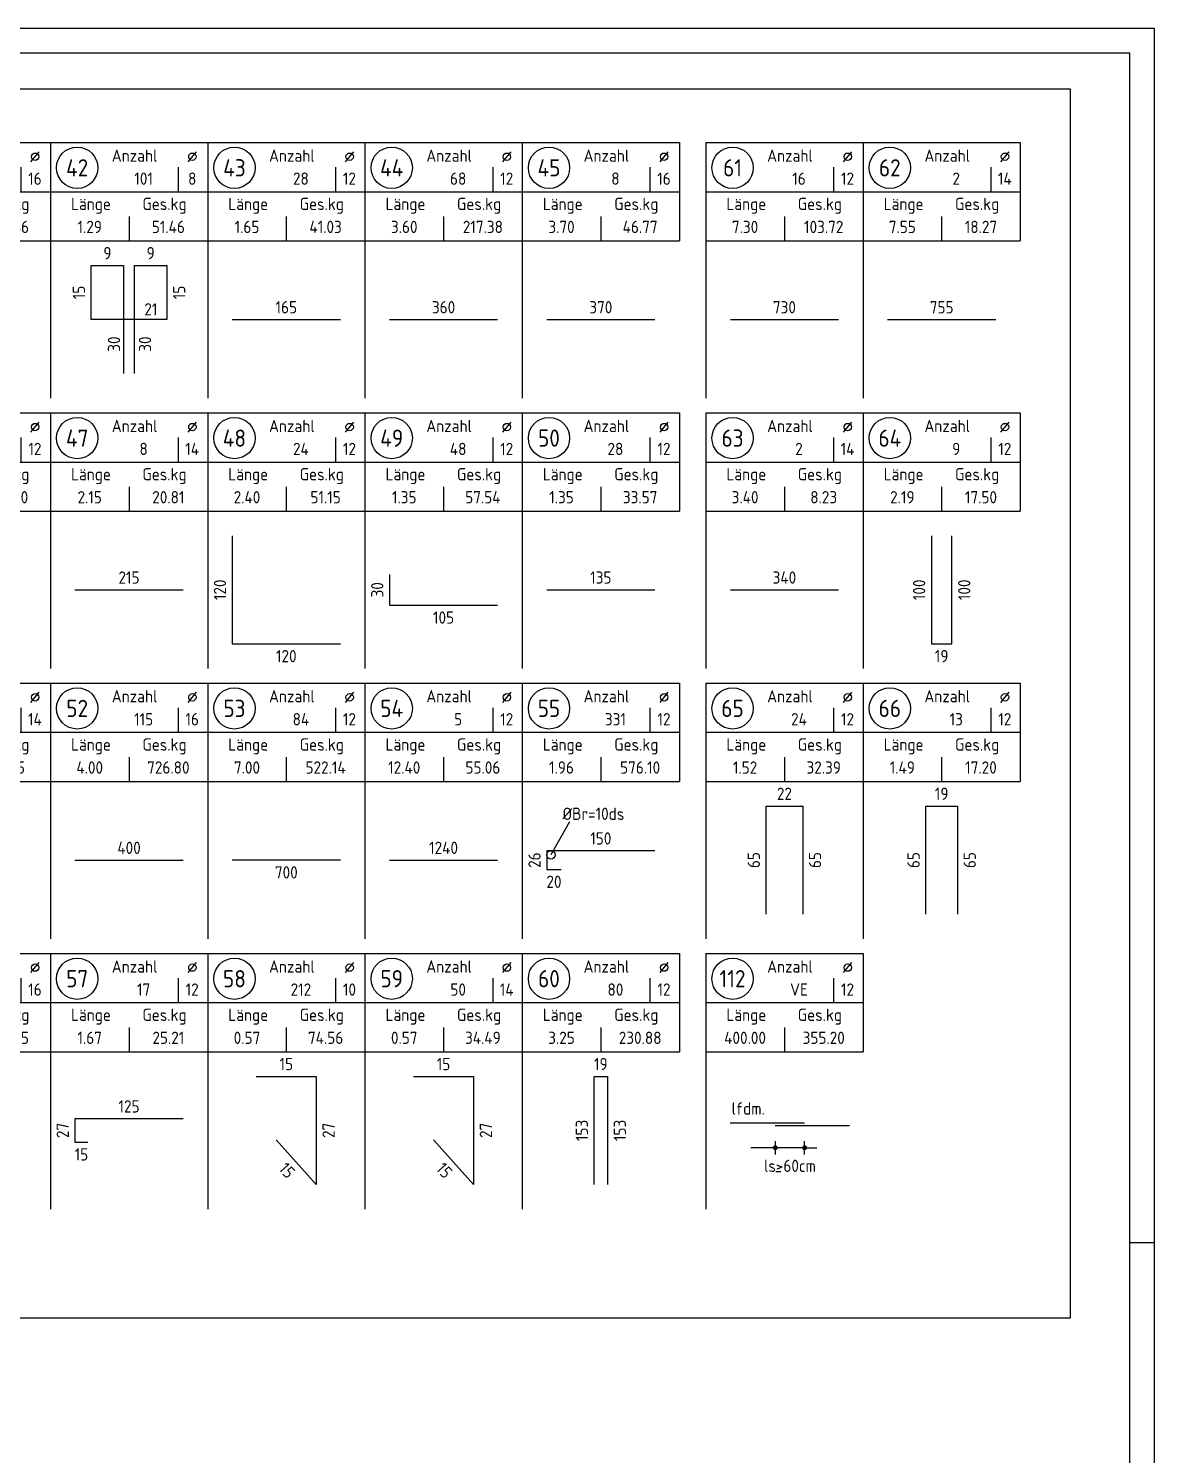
# Model space of a CAD drawing. Extents: x -14 to 117, y -15 to 42.
# Drawn here: x 66.99 to 78.45, y 27.54 to 42.05 of the extents above; entities that cross this region are included whole.
import ezdxf
from ezdxf.enums import TextEntityAlignment as Align

# ---------------------------------------------------------------- set-up
doc = ezdxf.new("R2010")
doc.units = 0
doc.header["$LTSCALE"] = 0.5
doc.linetypes.add('AUSGEZOGEN', pattern=[1000.01, 1000, 0.01])
for name, color, linetype in [('HILFE', 7, 'Continuous'), ('MASSE', 7, 'Continuous'), ('OBJEKT', 7, 'Continuous'), ('RAHMEN', 7, 'Continuous'), ('RND', 7, 'Continuous'), ('RND_BILD', 7, 'Continuous'), ('TEXT', 7, 'Continuous')]:
    doc.layers.add(name, color=color, linetype=linetype)
doc.styles.add('txt', font='isocp.shx')

# ---------------------------------------------------------------- blocks, each defined once
blk = doc.blocks.new('RND_LIS2')
at = {"layer": 'RND', "color": 3, "linetype": 'Continuous'}
for p, q in [((0, 0), (0, -5.2)), ((0, 0), (3.2, 0)), ((3.2, 0), (3.2, -2)), ((2.6, -0.503), (2.6, -1)), ((0, -1), (3.2, -1)), ((1.6, -1.503), (1.6, -2)), ((0, -2), (3.2, -2))]:
    blk.add_line(p, q, dxfattribs=at)
at = {"layer": 'RND', "color": 7, "linetype": 'Continuous'}
blk.add_line((2.805, -0.39), (2.973, -0.186), dxfattribs=at)
at = {"layer": 'RND', "color": 1, "linetype": 'Continuous'}
blk.add_circle((0.545, -0.513), 0.42, dxfattribs=at)
at = {"layer": 'RND', "color": 7, "linetype": 'Continuous'}
blk.add_circle((2.889, -0.288), 0.075, dxfattribs=at)
at = {"layer": 'RND', "color": 7, "linetype": 'Continuous', "style": 'txt'}
for s, p in [('Anzahl', (1.249, -0.391)), ('Länge', (0.42, -1.373)), ('Ges.kg', (1.872, -1.373))]:
    blk.add_text(s, height=0.25, dxfattribs=at).set_placement(p)
at = {"layer": 'RND', "color": 1, "linetype": 'Continuous', "style": 'txt'}
blk.add_attdef('POS1', text='', height=0.35, dxfattribs=at).set_placement((0.545, -0.513), align=Align.MIDDLE)
at = {"layer": 'RND', "color": 7, "linetype": 'Continuous', "style": 'txt'}
for tag, p in [('STK1', (1.897, -0.859)), ('DS1', (2.885, -0.859)), ('LANG1', (0.8, -1.841)), ('GEW', (2.4, -1.841))]:
    blk.add_attdef(tag, text='', height=0.25, dxfattribs=at).set_placement(p, align=Align.CENTER)
blk = doc.blocks.new('DOT')
at = {"layer": 'MASSE', "color": 7, "linetype": 'Continuous'}
for p, q in [((0, 0), (-1, 0)), ((0, 0.54), (0, -0.54))]:
    blk.add_line(p, q, dxfattribs=at)
at = {"layer": 'MASSE', "color": 7, "linetype": 'Continuous', "const_width": 0.2}
blk.add_lwpolyline([(-0.1, 0, 1), (0.1, 0, 1)], format="xyb", close=True, dxfattribs=at)
blk = doc.blocks.new('A0-38-0')
at = {"layer": 'RAHMEN'}
for p, q in [((156.9, 84.1), (0, 84.1)), ((156.9, 0), (156.9, 84.1))]:
    blk.add_line(p, q, dxfattribs=at)
at = {"layer": 'RAHMEN', "color": 5}
for p, q in [((156.4, 83.6), (2, 83.6)), ((156.4, 0.5), (156.4, 83.6))]:
    blk.add_line(p, q, dxfattribs=at)
at = {"layer": 'RAHMEN', "color": 7}
blk.add_line((156.4, 59.4), (156.9, 59.4), dxfattribs=at)

msp = doc.modelspace()

# ---------------------------------------------------------------- linework, layer by layer
at = {"layer": 'HILFE', "color": 102, "linetype": 'AUSGEZOGEN'}
msp.add_line((72.4993, 33.9779), (72.3098, 33.6422), dxfattribs=at)
msp.add_circle((72.3098, 33.6422), 0.0428, dxfattribs=at)
at = {"layer": 'MASSE', "color": 7, "linetype": 'Continuous'}
for p, q in [((74.4666, 30.6637), (74.3416, 30.6637)), ((74.8907, 30.6637), (74.5916, 30.6637))]:
    msp.add_line(p, q, dxfattribs=at)
at = {"layer": 'OBJEKT', "color": 7, "linetype": 'AUSGEZOGEN'}
msp.add_line((74.5975, 30.4215), (74.6487, 30.4215), dxfattribs=at)
at = {"layer": 'RND', "color": 1, "linetype": 'AUSGEZOGEN'}
msp.add_lwpolyline([(48.6297, 41.4361), (77.5906, 41.4361), (77.5906, 28.9286), (48.6297, 28.9286)], close=True, dxfattribs=at)
at = {"layer": 'RND_BILD', "color": 1, "linetype": 'AUSGEZOGEN'}
for points in [[(68.0721, 38.5397), (68.0721, 39.6397), (68.4021, 39.6397), (68.4021, 39.0897), (67.6321, 39.0897), (67.6321, 39.6397), (67.9621, 39.6397), (67.9621, 38.5397)], [(69.0671, 39.0897), (70.1671, 39.0897)], [(70.6671, 39.0897), (71.7671, 39.0897)], [(72.2671, 39.0897), (73.3671, 39.0897)], [(74.1348, 39.0897), (75.2348, 39.0897)], [(75.7348, 39.0897), (76.8348, 39.0897)], [(69.0671, 36.8897), (69.0671, 35.7897), (70.1671, 35.7897)], [(76.1803, 36.8897), (76.1803, 35.7897), (76.3893, 35.7897), (76.3893, 36.8897)], [(70.6671, 36.4968), (70.6671, 36.1825), (71.7671, 36.1825)], [(67.4671, 36.3397), (68.5671, 36.3397)], [(72.2671, 36.3397), (73.3671, 36.3397)], [(74.1348, 36.3397), (75.2348, 36.3397)], [(74.4986, 33.0397), (74.4986, 34.1397), (74.8709, 34.1397), (74.8709, 33.0397)], [(76.124, 33.0397), (76.124, 34.1397), (76.4455, 34.1397), (76.4455, 33.0397)], [(73.3671, 33.685), (72.2671, 33.685), (72.2671, 33.4943), (72.4137, 33.4943)], [(67.4671, 33.5897), (68.5671, 33.5897)], [(70.1671, 33.5897), (69.0671, 33.5897)], [(70.6671, 33.5897), (71.7671, 33.5897)], [(69.3115, 31.3897), (69.9226, 31.3897), (69.9226, 30.2897), (69.5132, 30.7434)], [(70.9115, 31.3897), (71.5226, 31.3897), (71.5226, 30.2897), (71.1132, 30.7434)], [(72.7488, 30.2897), (72.7488, 31.3897), (72.8854, 31.3897), (72.8854, 30.2897)], [(68.5671, 30.9585), (67.4671, 30.9585), (67.4671, 30.7209), (67.5991, 30.7209)]]:
    msp.add_lwpolyline(points, dxfattribs=at)
at = {"layer": 'RND_BILD', "color": 1, "linetype": 'Continuous'}
for points in [[(74.1346, 30.9178), (74.8907, 30.9178)], [(74.5916, 30.8902), (75.3476, 30.8902)]]:
    msp.add_lwpolyline(points, dxfattribs=at)

# ---------------------------------------------------------------- block references
at = {"layer": 'MASSE', "color": 7, "linetype": 'Continuous', "xscale": 0.125, "yscale": 0.125, "zscale": 0.125}
msp.add_blockref('DOT', (74.5916, 30.6637), dxfattribs=at)
at = {"layer": 'MASSE', "color": 7, "linetype": 'Continuous', "xscale": 0.125, "yscale": 0.125, "zscale": 0.125, "rotation": 180}
msp.add_blockref('DOT', (74.8907, 30.6637), dxfattribs=at)
at = {"layer": 'RAHMEN', "color": 191, "linetype": 'AUSGEZOGEN', "xscale": 0.5, "yscale": 0.5, "zscale": 0.5}
msp.add_blockref('A0-38-0', (0, 0), dxfattribs=at)
at = {"layer": 'RND_BILD', "color": 6, "linetype": 'AUSGEZOGEN', "xscale": 0.5, "yscale": 0.5, "zscale": 0.5}
for p, values in [((65.6171, 40.8897), {'POS1': '41', 'STK1': '4', 'DS1': '16', 'LANG1': '9.25', 'GEW': '58.46'}), ((73.8848, 40.8897), {'POS1': '61', 'STK1': '16', 'DS1': '12', 'LANG1': '7.30', 'GEW': '103.72'})]:
    msp.add_blockref('RND_LIS2', p, dxfattribs=at).add_auto_attribs(values)
at = {"layer": 'RND_BILD', "color": 7, "linetype": 'AUSGEZOGEN', "xscale": 0.5, "yscale": 0.5, "zscale": 0.5}
for p, values in [((67.2171, 40.8897), {'POS1': '42', 'STK1': '101', 'DS1': '8', 'LANG1': '1.29', 'GEW': '51.46'}), ((68.8171, 40.8897), {'POS1': '43', 'STK1': '28', 'DS1': '12', 'LANG1': '1.65', 'GEW': '41.03'}), ((70.4171, 40.8897), {'POS1': '44', 'STK1': '68', 'DS1': '12', 'LANG1': '3.60', 'GEW': '217.38'}), ((72.0171, 40.8897), {'POS1': '45', 'STK1': '8', 'DS1': '16', 'LANG1': '3.70', 'GEW': '46.77'}), ((75.4848, 40.8897), {'POS1': '62', 'STK1': '2', 'DS1': '14', 'LANG1': '7.55', 'GEW': '18.27'}), ((65.6171, 38.1397), {'POS1': '46', 'STK1': '11', 'DS1': '12', 'LANG1': '3.00', 'GEW': '29.30'}), ((67.2171, 38.1397), {'POS1': '47', 'STK1': '8', 'DS1': '14', 'LANG1': '2.15', 'GEW': '20.81'}), ((68.8171, 38.1397), {'POS1': '48', 'STK1': '24', 'DS1': '12', 'LANG1': '2.40', 'GEW': '51.15'}), ((70.4171, 38.1397), {'POS1': '49', 'STK1': '48', 'DS1': '12', 'LANG1': '1.35', 'GEW': '57.54'}), ((72.0171, 38.1397), {'POS1': '50', 'STK1': '28', 'DS1': '12', 'LANG1': '1.35', 'GEW': '33.57'}), ((73.8848, 38.1397), {'POS1': '63', 'STK1': '2', 'DS1': '14', 'LANG1': '3.40', 'GEW': '8.23'}), ((75.4848, 38.1397), {'POS1': '64', 'STK1': '9', 'DS1': '12', 'LANG1': '2.19', 'GEW': '17.50'}), ((65.6171, 35.3897), {'POS1': '51', 'STK1': '4', 'DS1': '14', 'LANG1': '1.85', 'GEW': '8.95'}), ((67.2171, 35.3897), {'POS1': '52', 'STK1': '115', 'DS1': '16', 'LANG1': '4.00', 'GEW': '726.80'}), ((68.8171, 35.3897), {'POS1': '53', 'STK1': '84', 'DS1': '12', 'LANG1': '7.00', 'GEW': '522.14'}), ((70.4171, 35.3897), {'POS1': '54', 'STK1': '5', 'DS1': '12', 'LANG1': '12.40', 'GEW': '55.06'}), ((72.0171, 35.3897), {'POS1': '55', 'STK1': '331', 'DS1': '12', 'LANG1': '1.96', 'GEW': '576.10'}), ((73.8848, 35.3897), {'POS1': '65', 'STK1': '24', 'DS1': '12', 'LANG1': '1.52', 'GEW': '32.39'}), ((75.4848, 35.3897), {'POS1': '66', 'STK1': '13', 'DS1': '12', 'LANG1': '1.49', 'GEW': '17.20'}), ((65.6171, 32.6397), {'POS1': '56', 'STK1': '4', 'DS1': '16', 'LANG1': '13.60', 'GEW': '85.95'}), ((67.2171, 32.6397), {'POS1': '57', 'STK1': '17', 'DS1': '12', 'LANG1': '1.67', 'GEW': '25.21'}), ((68.8171, 32.6397), {'POS1': '58', 'STK1': '212', 'DS1': '10', 'LANG1': '0.57', 'GEW': '74.56'}), ((70.4171, 32.6397), {'POS1': '59', 'STK1': '50', 'DS1': '14', 'LANG1': '0.57', 'GEW': '34.49'}), ((72.0171, 32.6397), {'POS1': '60', 'STK1': '80', 'DS1': '12', 'LANG1': '3.25', 'GEW': '230.88'}), ((73.8848, 32.6397), {'POS1': '112', 'STK1': 'VE', 'DS1': '12', 'LANG1': '400.00', 'GEW': '355.20'})]:
    msp.add_blockref('RND_LIS2', p, dxfattribs=at).add_auto_attribs(values)

# ---------------------------------------------------------------- texts
at = {"layer": 'MASSE', "color": 7, "linetype": 'Continuous', "insert": (74.7411, 30.4795), "char_height": 0.125, "attachment_point": 5, "style": 'txt'}
msp.add_mtext('ls>60cm', dxfattribs=at)
at = {"layer": 'RND_BILD', "color": 7, "linetype": 'AUSGEZOGEN', "style": 'txt'}
for s, p in [('9', (67.7971, 39.7647)), ('9', (68.2371, 39.7647)), ('21', (68.2393, 39.1931)), ('165', (69.6171, 39.2147)), ('360', (71.2171, 39.2147)), ('370', (72.8171, 39.2147)), ('730', (74.6848, 39.2147)), ('755', (76.2848, 39.2147)), ('135', (72.8171, 36.4647)), ('340', (74.6848, 36.4647)), ('105', (71.2171, 36.0575)), ('120', (69.6171, 35.6647)), ('19', (76.2848, 35.6647)), ('22', (74.6848, 34.2647)), ('19', (76.2848, 34.2647)), ('150', (72.8171, 33.81)), ('400', (68.0171, 33.7147)), ('700', (69.6171, 33.4647)), ('20', (72.3404, 33.3693)), ('15', (69.6171, 31.5147)), ('15', (71.2171, 31.5147)), ('19', (72.8171, 31.5147)), ('125', (68.0171, 31.0835)), ('15', (67.5331, 30.5959))]:
    msp.add_text(s, height=0.125, dxfattribs=at).set_placement(p, align=Align.MIDDLE)
for s, rotation, p in [('15', 90, (67.5071, 39.3647)), ('15', 90, (68.5271, 39.3647)), ('30', 90, (67.8636, 38.8395)), ('30', 90, (68.1798, 38.8395)), ('215', 360, (68.0171, 36.4647)), ('120', 90, (68.9421, 36.3397)), ('100', 90, (76.0553, 36.3397)), ('100', 90, (76.5143, 36.3397)), ('30', 90, (70.5421, 36.3397)), ('1240', 0.00001, (71.2171, 33.7147)), ('26', 90, (72.1421, 33.5897)), ('65', 90, (74.3736, 33.5897)), ('65', 90, (74.9959, 33.5897)), ('65', 90, (75.999, 33.5897)), ('65', 90, (76.5705, 33.5897)), ('27', 90, (67.3421, 30.8397)), ('27', 90, (70.0476, 30.8397)), ('27', 90, (71.6476, 30.8397)), ('153', 90, (72.6238, 30.8397)), ('153', 90, (73.0104, 30.8397)), ('15', 312.06345, (69.6251, 30.4328)), ('15', 312.06345, (71.2251, 30.4328))]:
    msp.add_text(s, height=0.125, rotation=rotation, dxfattribs=at).set_placement(p, align=Align.MIDDLE)
at = {"layer": 'TEXT', "color": 7, "linetype": 'AUSGEZOGEN', "style": 'txt'}
msp.add_text('%%cBr=10ds', height=0.125, dxfattribs=at).set_placement((72.4275, 33.9984))
at = {"layer": 'TEXT', "color": 7, "linetype": 'Continuous', "style": 'txt'}
msp.add_text('lfdm.', height=0.125, dxfattribs=at).set_placement((74.1479, 30.9999))

doc.saveas('drawing.dxf')
